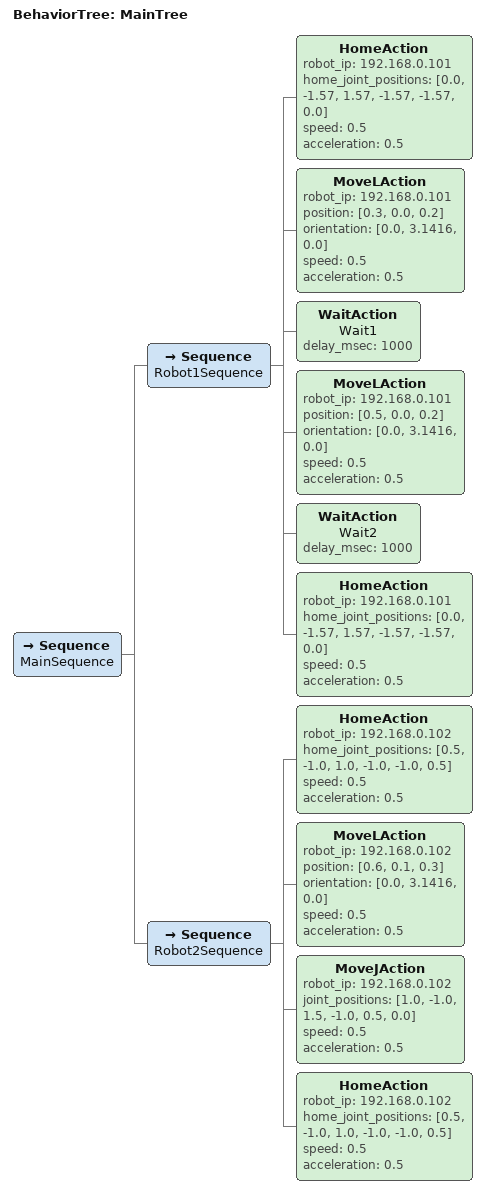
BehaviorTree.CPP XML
<root main_tree_to_execute="MainTree">
    <BehaviorTree ID="MainTree">
        <Sequence name="MainSequence">
            <!-- Robot 1 Sequence -->
            <Sequence name="Robot1Sequence">
                <HomeAction robot_ip="192.168.0.101" home_joint_positions="[0.0, -1.57, 1.57, -1.57, -1.57, 0.0]" speed="0.5" acceleration="0.5"/>
                <MoveLAction robot_ip="192.168.0.101"
                             position="[0.3, 0.0, 0.2]" orientation="[0.0, 3.1416, 0.0]"
                             speed="0.5" acceleration="0.5"/>
                <!-- Simulate Pick Action -->
                <WaitAction name="Wait1" delay_msec="1000"/>
                <MoveLAction robot_ip="192.168.0.101"
                             position="[0.5, 0.0, 0.2]" orientation="[0.0, 3.1416, 0.0]"
                             speed="0.5" acceleration="0.5"/>
                <!-- Simulate Place Action -->
                <WaitAction name="Wait2" delay_msec="1000"/>
                <HomeAction robot_ip="192.168.0.101" home_joint_positions="[0.0, -1.57, 1.57, -1.57, -1.57, 0.0]" speed="0.5" acceleration="0.5"/>
            </Sequence>
            <!-- Robot 2 Sequence -->
            <Sequence name="Robot2Sequence">
                <HomeAction robot_ip="192.168.0.102" home_joint_positions="[0.5, -1.0, 1.0, -1.0, -1.0, 0.5]" speed="0.5" acceleration="0.5"/>
                <MoveLAction robot_ip="192.168.0.102"
                             position="[0.6, 0.1, 0.3]" orientation="[0.0, 3.1416, 0.0]"
                             speed="0.5" acceleration="0.5"/>
                <MoveJAction robot_ip="192.168.0.102"
                             joint_positions="[1.0, -1.0, 1.5, -1.0, 0.5, 0.0]"
                             speed="0.5" acceleration="0.5"/>
                <HomeAction robot_ip="192.168.0.102" home_joint_positions="[0.5, -1.0, 1.0, -1.0, -1.0, 0.5]" speed="0.5" acceleration="0.5"/>
            </Sequence>
        </Sequence>
    </BehaviorTree>
</root>
